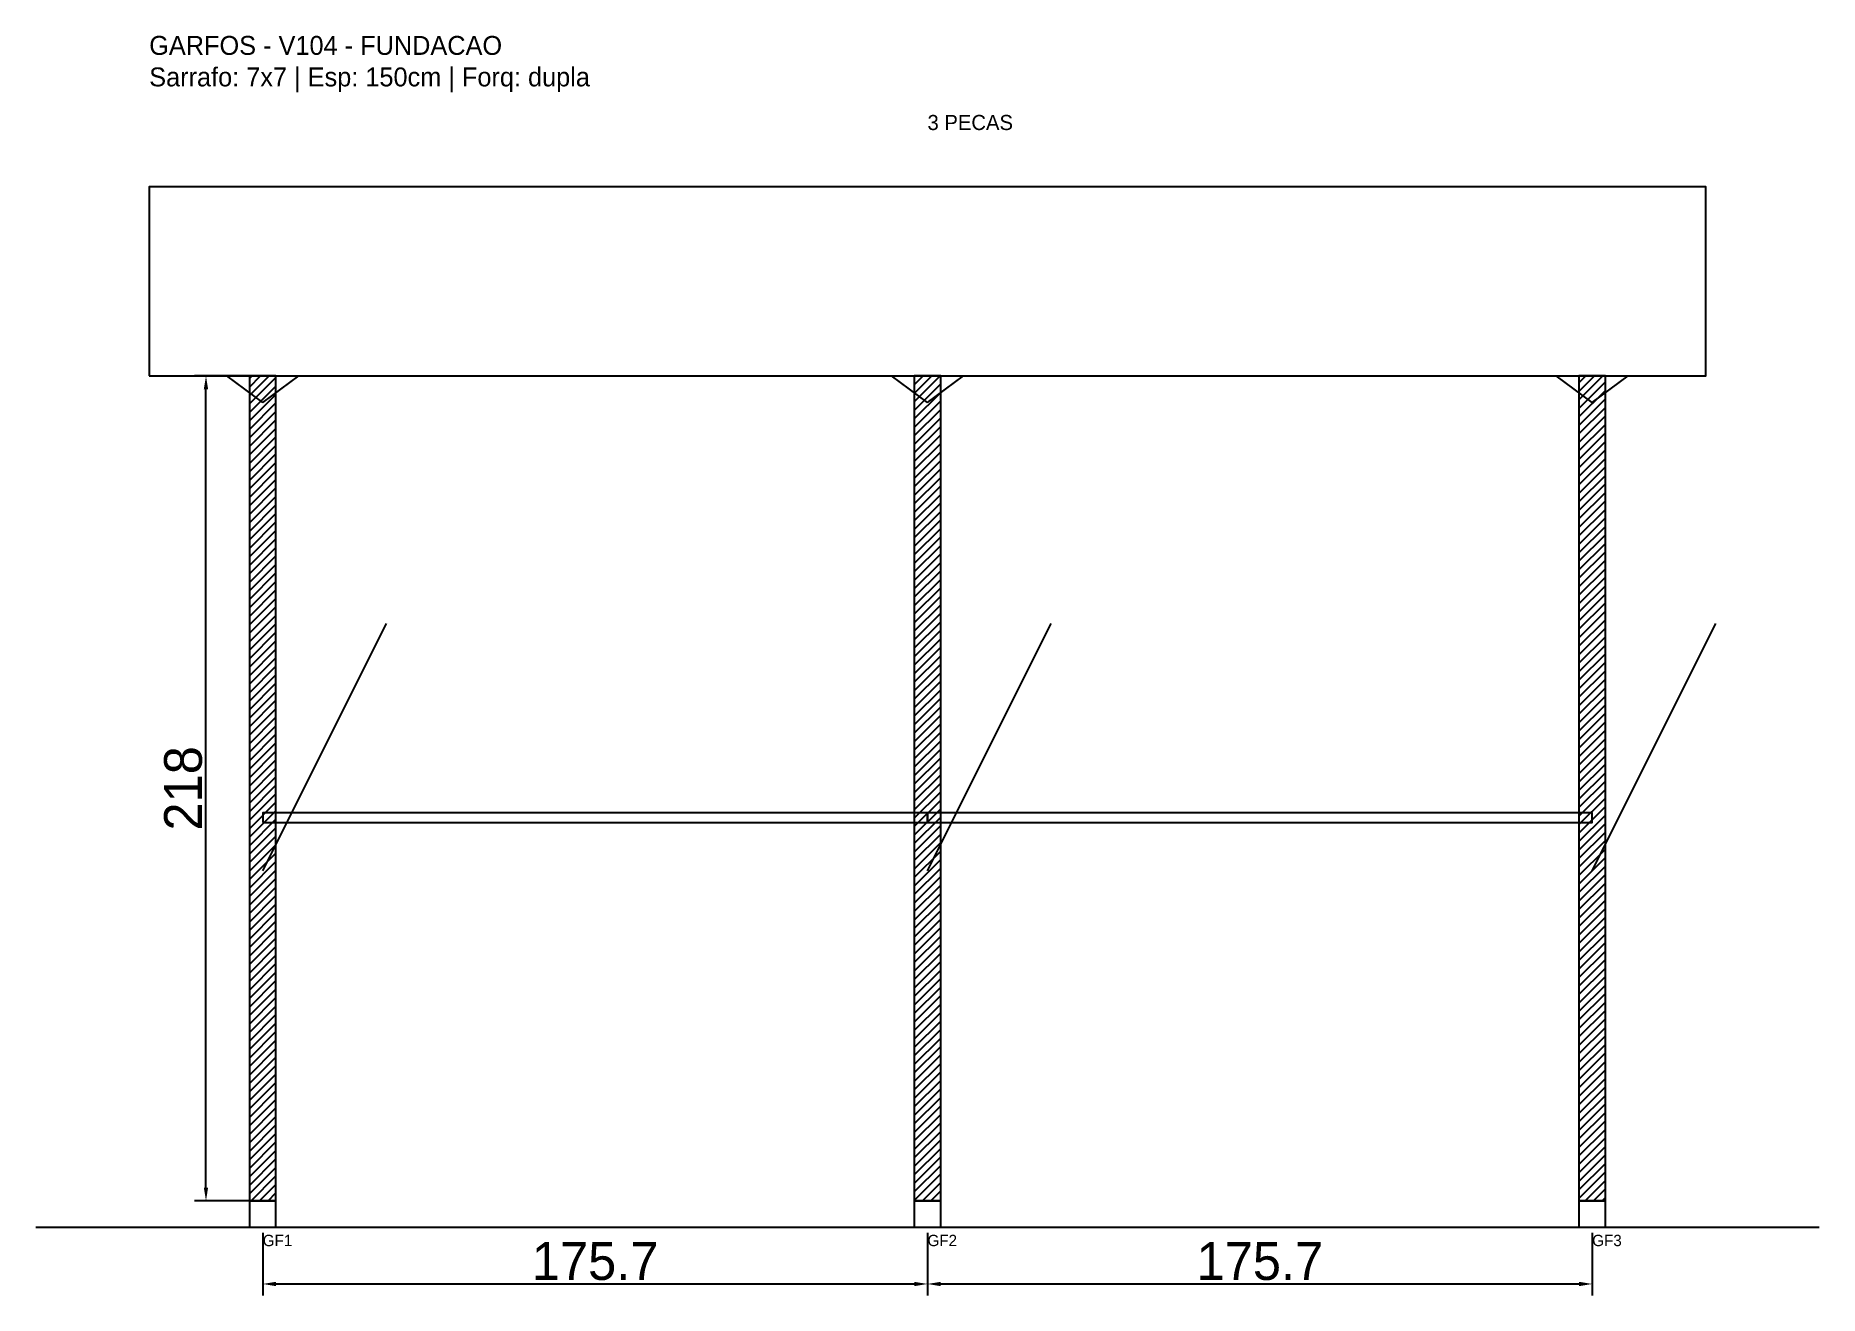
# Model space of a CAD drawing. Header units: metres. Extents: x -30 to 441, y -25 to 308.
import ezdxf

# ---------------------------------------------------------------- set-up
doc = ezdxf.new("R2010")
doc.units = ezdxf.units.M
for name, color, linetype in [('BARRA_ANCORAGEM', 1, 'Continuous'), ('COTA', 241, 'Continuous'), ('GARFOS OK', 3, 'Continuous'), ('NOME DA VIGA', 6, 'Continuous'), ('SARR_7x7', 40, 'Continuous'), ('TIRAS REESCORAMENTO', 252, 'Continuous'), ('VIGAS', 3, 'Continuous')]:
    doc.layers.add(name, color=color, linetype=linetype)
doc.dimstyles.new('EZ DXF', dxfattribs={"dimtxt": 10, "dimasz": 3.5, "dimexe": 3, "dimexo": 1.5, "dimgap": 1, "dimtad": 1, "dimdec": 1, "dimdsep": 46, "dimcen": 2.5, "dimazin": 3, "dimtfac": 1, "dimtmove": 0, "dimatfit": 3})

msp = doc.modelspace()

# ---------------------------------------------------------------- hatches: boundary and pattern name
at = {"layer": 'COTA'}
h = msp.add_hatch(dxfattribs=at)
h.set_pattern_fill('ANSI31', scale=0.5)
h.paths.add_polyline_path([(26.5, 0), (33.5, 0), (33.5, 218), (26.5, 218)])
h = msp.add_hatch(dxfattribs=at)
h.set_pattern_fill('ANSI31', scale=0.5)
h.paths.add_polyline_path([(202.15, 0), (209.15, 0), (209.15, 218), (202.15, 218)])
h = msp.add_hatch(dxfattribs=at)
h.set_pattern_fill('ANSI31', scale=0.5)
h.paths.add_polyline_path([(377.8, 0), (384.8, 0), (384.8, 218), (377.8, 218)])

# ---------------------------------------------------------------- linework, layer by layer
at = {"layer": 'BARRA_ANCORAGEM'}
for p, q in [((30, 87.2), (62.7, 152.6)), ((205.65, 87.2), (238.35, 152.6)), ((381.3, 87.2), (414, 152.6))]:
    msp.add_line(p, q, dxfattribs=at)
at = {"layer": 'GARFOS OK'}
for p, q in [((30, 211), (20.5, 218)), ((20.5, 218), (39.5, 218)), ((30, 211), (39.5, 218)), ((205.65, 211), (196.15, 218)), ((196.15, 218), (215.15, 218)), ((205.65, 211), (215.15, 218)), ((381.3, 211), (371.8, 218)), ((371.8, 218), (390.8, 218)), ((381.3, 211), (390.8, 218))]:
    msp.add_line(p, q, dxfattribs=at)
at = {"layer": 'GARFOS OK', "linetype": 'CONTINUOUS'}
msp.add_line((-30, -7), (441.3, -7), dxfattribs=at)
at = {"layer": 'GARFOS OK'}
for points in [[(26.5, 0), (33.5, 0), (33.5, 218), (26.5, 218), (26.5, 0)], [(202.15, 0), (209.15, 0), (209.15, 218), (202.15, 218), (202.15, 0)], [(377.8, 0), (384.8, 0), (384.8, 218), (377.8, 218), (377.8, 0)]]:
    msp.add_lwpolyline(points, dxfattribs=at)
at = {"layer": 'SARR_7x7'}
for points in [[(26.5, -7), (33.5, -7), (33.5, 0), (26.5, 0), (26.5, -7)], [(202.15, -7), (209.15, -7), (209.15, 0), (202.15, 0), (202.15, -7)], [(377.8, -7), (384.8, -7), (384.8, 0), (377.8, 0), (377.8, -7)]]:
    msp.add_lwpolyline(points, dxfattribs=at)
at = {"layer": 'TIRAS REESCORAMENTO'}
for points in [[(30, 100), (205.65, 100), (205.65, 102.5), (30, 102.5), (30, 100)], [(205.65, 100), (381.3, 100), (381.3, 102.5), (205.65, 102.5), (205.65, 100)]]:
    msp.add_lwpolyline(points, dxfattribs=at)
at = {"layer": 'VIGAS'}
msp.add_lwpolyline([(0, 218), (411.3, 218), (411.3, 268), (0, 268), (0, 218)], dxfattribs=at)

# ---------------------------------------------------------------- texts
at = {"layer": 'NOME DA VIGA'}
for s, height, p in [('3 PECAS', 4, (205.65, 283)), ('GF1', 3, (30, -12)), ('GF2', 3, (205.65, -12)), ('GF3', 3, (381.3, -12))]:
    msp.add_text(s, height=height, dxfattribs=at).set_placement(p)
at = {"layer": 'NOME DA VIGA', "insert": (0, 293), "char_height": 5, "attachment_point": 7}
msp.add_mtext('GARFOS - V104 - FUNDACAO\\PSarrafo: 7x7 | Esp: 150cm | Forq: dupla', dxfattribs=at)

# ---------------------------------------------------------------- dimensions: what is measured, and where the dimension line sits
at = {"layer": 'COTA'}
msp.add_linear_dim(base=(15, 0), p1=(30, 0), p2=(30, 218), angle=90, dimstyle='EZ DXF', dxfattribs=at).render()
for base, p1, p2 in [((30, -22), (30, -7), (205.6519, -7)), ((205.6519, -22), (205.6519, -7), (381.3038, -7))]:
    msp.add_linear_dim(base=base, p1=p1, p2=p2, dimstyle='EZ DXF', dxfattribs=at).render()

doc.saveas('drawing.dxf')
